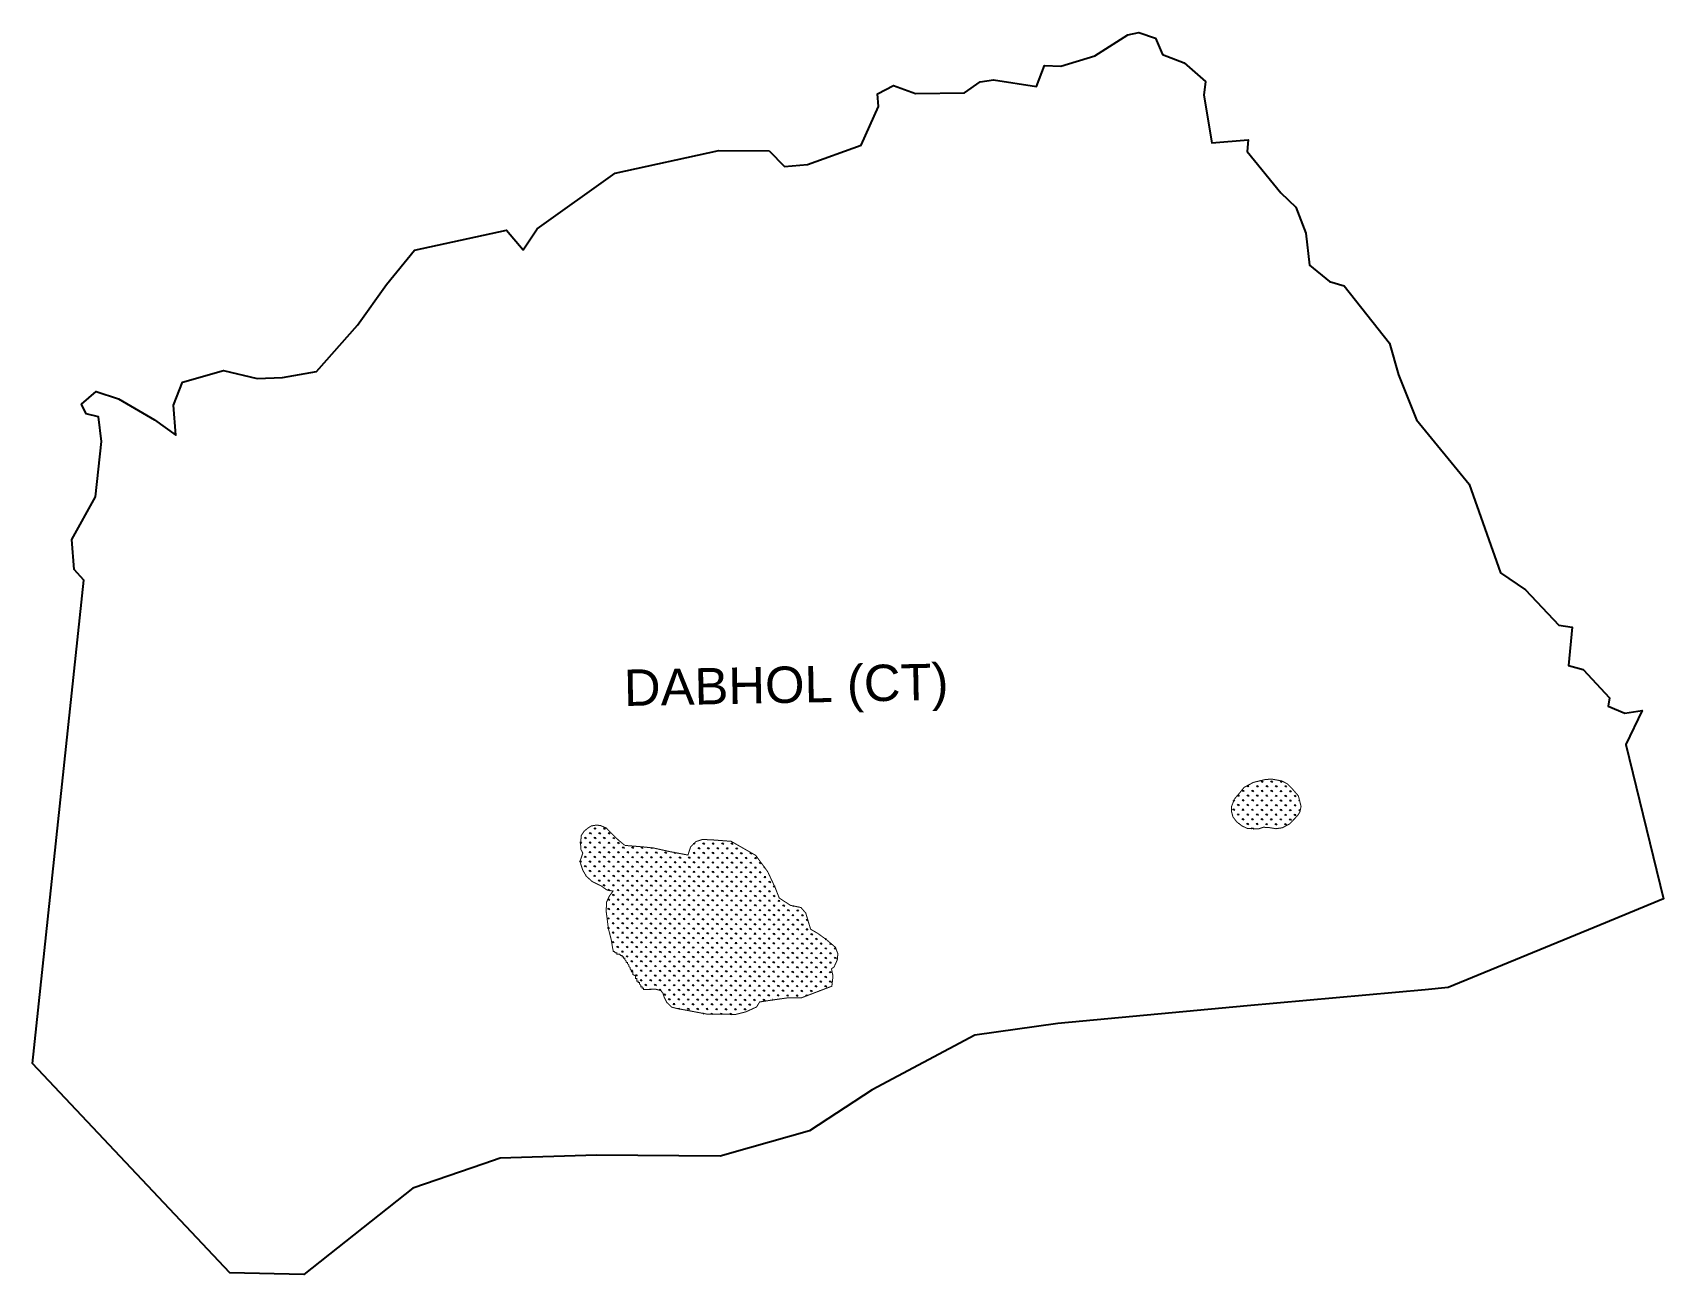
# Model space of a CAD drawing. Header units: metres. Extents: x 303788 to 308665, y 1944228 to 1947942.
import ezdxf

# ---------------------------------------------------------------- set-up
doc = ezdxf.new("R2010")
doc.units = ezdxf.units.M
doc.header["$MEASUREMENT"] = 0
doc.layers.add('MANGROOVES', color=112, linetype='Continuous')
doc.layers.add('VILLAGE NAME', color=250, linetype='Continuous')
doc.styles.get("Standard").update_dxf_attribs({"font": 'simplex.shx'})

msp = doc.modelspace()

# ---------------------------------------------------------------- hatches: boundary and pattern name
at = {"layer": 'MANGROOVES'}
h = msp.add_hatch(dxfattribs=at)
h.set_pattern_fill('GRASS', color=256, scale=20, angle=-0.4324773)
h.paths.add_polyline_path([(307455.7, 1945561), (307468.9, 1945565.4), (307484.8, 1945564.6), (307506.2, 1945561.1), (307525.4, 1945563.8), (307547.1, 1945575.4), (307570.8, 1945600), (307577.9, 1945611.1), (307581.4, 1945627.7), (307573.3, 1945659.3), (307556, 1945679.3), (307539.8, 1945695.5), (307523.4, 1945704), (307495, 1945709.2), (307475.5, 1945708.4), (307438.9, 1945699.6), (307411.1, 1945684.7), (307397.3, 1945667.6), (307382, 1945649.6), (307373.8, 1945628), (307373.6, 1945611.7), (307377.9, 1945596), (307388.6, 1945582), (307403.6, 1945570.1), (307421.5, 1945561.4)])
h = msp.add_hatch(dxfattribs=at)
h.set_pattern_fill('GRASS', color=256, scale=20, angle=-0.4324773)
h.paths.add_polyline_path([(305619.3, 1945080.4), (305652.1, 1945081), (305666.5, 1945077.2), (305672.9, 1945069.7), (305677.2, 1945056.4), (305684.4, 1945041.9), (305699.5, 1945027.3), (305716, 1945023.2), (305739.8, 1945018.9), (305806.6, 1945006.3), (305891.4, 1945005.9), (305921.3, 1945013.4), (305953.2, 1945028), (305962.4, 1945043), (305996.1, 1945048.2), (306044.6, 1945055), (306086.6, 1945055.1), (306178.3, 1945090.1), (306181.7, 1945120.3), (306177.2, 1945142.1), (306185.1, 1945147.9), (306194.6, 1945168.8), (306196.3, 1945187.1), (306188.8, 1945206.6), (306161.9, 1945229.4), (306136.7, 1945247.7), (306114.8, 1945260.5), (306100.3, 1945308.8), (306085.9, 1945325.4), (306054.6, 1945331.9), (306021, 1945353.7), (306008.7, 1945385.2), (305986.7, 1945432.1), (305950.6, 1945481.4), (305877, 1945523.4), (305821.3, 1945527.6), (305791.2, 1945528.9), (305771.5, 1945522.4), (305755.8, 1945506.5), (305748.1, 1945482.3), (305691.9, 1945492.9), (305645, 1945503.4), (305612.1, 1945506.8), (305559.4, 1945511.1), (305539.1, 1945527.9), (305519.3, 1945547.6), (305504, 1945563), (305487.1, 1945570.3), (305474.8, 1945571.9), (305459.3, 1945569.5), (305449.7, 1945563.6), (305437.9, 1945553.9), (305429.2, 1945540.8), (305426.8, 1945516.9), (305428.2, 1945498.3), (305433.6, 1945488), (305429.2, 1945474.8), (305424.9, 1945463.6), (305433.2, 1945437.7), (305443.8, 1945419.2), (305462.1, 1945402.7), (305488.7, 1945389.9), (305505.7, 1945377.8), (305524, 1945374.5), (305513.1, 1945359.8), (305504.4, 1945341.1), (305503.6, 1945313.4), (305510, 1945262.7), (305518.4, 1945230.1), (305522.9, 1945203.1), (305525.3, 1945194), (305527.3, 1945194), (305531.4, 1945189.9), (305535.4, 1945189.9), (305535.4, 1945185.9), (305539.4, 1945185.8), (305543.4, 1945185.8), (305547.4, 1945181.8), (305551.5, 1945181.7), (305551.4, 1945177.7), (305555.5, 1945177.7), (305555.4, 1945173.6), (305559.5, 1945173.6), (305559.4, 1945169.6), (305563.4, 1945165.5), (305563.4, 1945161.5), (305567.4, 1945161.4), (305567.4, 1945157.4), (305571.4, 1945153.3), (305571.4, 1945149.3), (305575.4, 1945145.2), (305575.3, 1945141.2), (305579.4, 1945137.1), (305579.3, 1945133.1), (305583.4, 1945133.1), (305583.3, 1945129), (305583.3, 1945125), (305591.3, 1945120.9), (305591.3, 1945116.9), (305591.3, 1945112.8), (305595.3, 1945112.8), (305595.3, 1945108.8), (305595.2, 1945104.7), (305599.3, 1945104.7), (305599.2, 1945100.7), (305603.3, 1945100.7), (305603.2, 1945096.6), (305607.2, 1945092.6), (305607.2, 1945088.5), (305611.2, 1945088.5), (305611.2, 1945084.5), (305615.3, 1945084.4), (305615.2, 1945080.4)])

# ---------------------------------------------------------------- linework, layer by layer
at = {"color": 3, "flags": 128}
for points in [[(305990.5, 1947587.7), (306036.8, 1947541.1), (306105.4, 1947547.6), (306266.3, 1947605.2), (306318.3, 1947720.3), (306314.8, 1947758.2), (306362.8, 1947783.5), (306428.8, 1947759.2), (306574.7, 1947762), (306622.3, 1947794.7), (306661.9, 1947800.2), (306790.6, 1947780.8), (306814.5, 1947842.9), (306863.1, 1947841.7), (306964.7, 1947872.7), (307063.5, 1947935.4), (307096.4, 1947941.7), (307146.5, 1947924.9), (307167.5, 1947875.9), (307232.1, 1947851.7), (307296.1, 1947795.1), (307290.4, 1947754.2), (307314.7, 1947612.3), (307422.9, 1947620.9), (307419.9, 1947586.2), (307521.4, 1947462.4), (307566, 1947419.7), (307595.3, 1947341.8), (307606.8, 1947245.9), (307666.5, 1947197.6), (307709.9, 1947184.1), (307845.9, 1947012.9), (307872.8, 1946918.6), (307926.9, 1946783.4), (308084.5, 1946591.3), (308177.6, 1946326.5), (308252.3, 1946275.7), (308352.2, 1946170), (308392.3, 1946164.2), (308380.7, 1946049.6), (308424.5, 1946037.1), (308503.8, 1945952.6), (308499.4, 1945927.3), (308549.3, 1945907), (308601.5, 1945914.5), (308552.6, 1945813.1), (308664.8, 1945351.3), (308474.9, 1945273), (308021.2, 1945085.8), (307952.2, 1945079.5), (307420.6, 1945030.9), (306853.6, 1944979), (306605.6, 1944944), (306298.4, 1944780.2), (306111.6, 1944657.7), (305932.2, 1944606.7), (305843.9, 1944581.6), (305474.9, 1944585), (305186.4, 1944575.7), (305138.1, 1944559.2), (304925.5, 1944486.2), (304599, 1944228.3), (304377.7, 1944233.1), (303788.4, 1944858.7), (303941.7, 1946304.1), (303912.7, 1946336.3), (303906.1, 1946425.6), (303976.7, 1946553.6), (303993.9, 1946719.2), (303985.5, 1946792.9), (303948.2, 1946801.3), (303935, 1946830.7), (303978.3, 1946868.1), (304045.2, 1946846.1), (304153, 1946783.5), (304216.8, 1946738.1), (304209.8, 1946828.1), (304236.7, 1946896.4), (304359.1, 1946930.9), (304460.3, 1946907.4), (304535.8, 1946910.8), (304637.6, 1946927.8), (304759.7, 1947067.2), (304846.8, 1947188.6), (304930.7, 1947291.5), (305205, 1947351.4), (305255.7, 1947292.6), (305297.4, 1947354.8), (305530.7, 1947520.9), (305840.2, 1947589.6)], [(305840.2, 1947589.6), (305990.5, 1947587.7)]]:
    msp.add_lwpolyline(points, dxfattribs=at)
at = {"layer": 'MANGROOVES', "const_width": 3.02, "flags": 128}
for points in [[(307506.2, 1945561.1), (307525.4, 1945563.8), (307547.1, 1945575.4), (307570.8, 1945600), (307577.9, 1945611.1), (307581.4, 1945627.7), (307573.3, 1945659.3), (307556, 1945679.3), (307539.8, 1945695.5), (307523.4, 1945704), (307495, 1945709.2), (307475.5, 1945708.4), (307438.9, 1945699.6), (307411.1, 1945684.7), (307397.3, 1945667.6), (307382, 1945649.6), (307373.8, 1945628), (307373.6, 1945611.7), (307377.9, 1945596), (307388.6, 1945582), (307403.6, 1945570.1), (307421.5, 1945561.4), (307455.7, 1945561), (307468.9, 1945565.4), (307484.8, 1945564.6)], [(305559.4, 1945511.1), (305539.1, 1945527.9), (305519.3, 1945547.6), (305504, 1945563), (305487.1, 1945570.3), (305474.8, 1945571.9), (305459.3, 1945569.5), (305449.7, 1945563.6), (305437.9, 1945553.9), (305429.2, 1945540.8), (305426.8, 1945516.9), (305428.2, 1945498.3), (305433.6, 1945488), (305429.2, 1945474.8), (305424.9, 1945463.6), (305433.2, 1945437.7), (305443.8, 1945419.2), (305462.1, 1945402.7), (305488.7, 1945389.9), (305505.7, 1945377.8), (305524, 1945374.5), (305513.1, 1945359.8), (305504.4, 1945341.1), (305503.6, 1945313.4), (305510, 1945262.7), (305518.4, 1945230.1), (305522.9, 1945203.1), (305525.3, 1945194), (305525.3, 1945194), (305527.3, 1945194), (305531.4, 1945189.9), (305535.4, 1945189.9), (305535.4, 1945185.9), (305539.4, 1945185.8), (305543.4, 1945185.8), (305547.4, 1945181.8), (305551.5, 1945181.7), (305551.4, 1945177.7), (305555.5, 1945177.7), (305555.4, 1945173.6), (305559.5, 1945173.6), (305559.4, 1945169.6), (305563.4, 1945165.5), (305563.4, 1945161.5), (305567.4, 1945161.4), (305567.4, 1945157.4), (305571.4, 1945153.3), (305571.4, 1945149.3), (305575.4, 1945145.2), (305575.3, 1945141.2), (305579.4, 1945137.1), (305579.3, 1945133.1), (305583.4, 1945133.1), (305583.3, 1945129), (305583.3, 1945125), (305591.3, 1945120.9), (305591.3, 1945116.9), (305591.3, 1945112.8), (305595.3, 1945112.8), (305595.3, 1945108.8), (305595.2, 1945104.7), (305599.3, 1945104.7), (305599.2, 1945100.7), (305603.3, 1945100.7), (305603.2, 1945096.6), (305607.2, 1945092.6), (305607.2, 1945088.5), (305611.2, 1945088.5), (305611.2, 1945084.5), (305615.3, 1945084.4), (305615.2, 1945080.4), (305619.3, 1945080.4), (305652.1, 1945081), (305666.5, 1945077.2), (305672.9, 1945069.7), (305677.2, 1945056.4), (305684.4, 1945041.9), (305699.5, 1945027.3), (305716, 1945023.2), (305739.8, 1945018.9), (305806.6, 1945006.3), (305891.4, 1945005.9), (305921.3, 1945013.4), (305953.2, 1945028), (305962.4, 1945043), (305996.1, 1945048.2), (306044.6, 1945055), (306086.6, 1945055.1), (306178.3, 1945090.1), (306181.7, 1945120.3), (306177.2, 1945142.1), (306185.1, 1945147.9), (306194.6, 1945168.8), (306196.3, 1945187.1), (306188.8, 1945206.6), (306161.9, 1945229.4), (306136.7, 1945247.7), (306114.8, 1945260.5), (306100.3, 1945308.8), (306085.9, 1945325.4), (306054.6, 1945331.9), (306021, 1945353.7), (306008.7, 1945385.2), (305986.7, 1945432.1), (305950.6, 1945481.4), (305877, 1945523.4), (305821.3, 1945527.6), (305791.2, 1945528.9), (305771.5, 1945522.4), (305755.8, 1945506.5), (305748.1, 1945482.3), (305691.9, 1945492.9), (305645, 1945503.4), (305612.1, 1945506.8)], [(307484.8, 1945564.6), (307506.2, 1945561.1)], [(305559.4, 1945511.1), (305612.1, 1945506.8)]]:
    msp.add_lwpolyline(points, dxfattribs=at)

# ---------------------------------------------------------------- texts
at = {"layer": 'VILLAGE NAME', "insert": (305555.4, 1946036.7), "char_height": 108.748, "attachment_point": 1, "rotation": 1.1028}
msp.add_mtext_dynamic_manual_height_columns('{\\fArial|b0|i0|c0|p34;DABHOL (CT)}', width=1571.314, gutter_width=543.7, heights=[0], dxfattribs=at)

doc.saveas('drawing.dxf')
